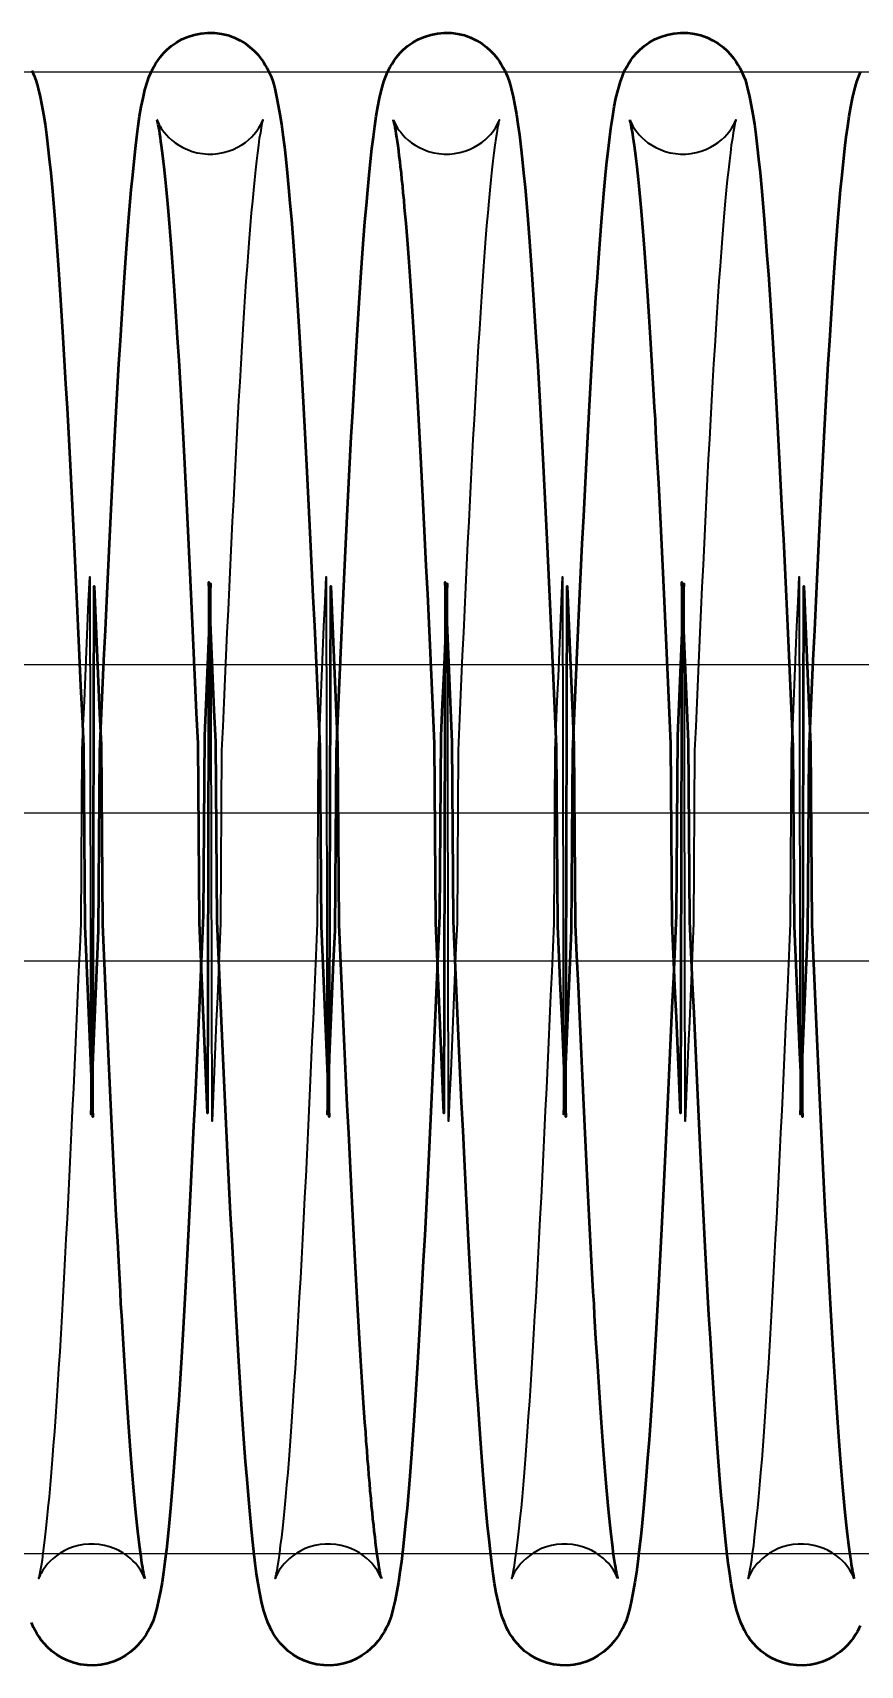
# Model space of a CAD drawing. Header units: millimetres. Extents: x 0 to 190005487, y 0 to 455456909.
# Drawn here: x 92523.3 to 92551.2, y 28280.8 to 28335.9 of the extents above; entities that cross this region are included whole.
import ezdxf

# ---------------------------------------------------------------- set-up
doc = ezdxf.new("R2010")
doc.units = ezdxf.units.MM
doc.header["$LTSCALE"] = 400
doc.header["$MEASUREMENT"] = 0
doc.linetypes.add('ACAD_ISO04W100', pattern=[30, 24, -3, 0, -3])
doc.linetypes.add('CEN', pattern=[35, 30, -2, 1, -2])
doc.layers.get('0').update_dxf_attribs({"linetype": 'CONTINUOUS'})
doc.layers.add('cen', color=1, linetype='ACAD_ISO04W100')
doc.layers.add('가려진 것(ISO)', color=7, linetype='CONTINUOUS', lineweight=35)
doc.layers.add('가시적인 것(ISO)', color=7, linetype='CONTINUOUS', lineweight=50)

# ---------------------------------------------------------------- blocks, each defined once
blk = doc.blocks.new('토션스프링 3')
at = {"layer": '가려진 것(ISO)', "flags": 128}
for points in [[(21462272.58, -50952857.63), (21462272.59, -50952857.65), (21462272.61, -50952857.7), (21462272.65, -50952857.81), (21462272.73, -50952857.97), (21462272.79, -50952858.07), (21462272.86, -50952858.19), (21462272.96, -50952858.33), (21462273.07, -50952858.48), (21462273.21, -50952858.65), (21462273.38, -50952858.82), (21462273.57, -50952859), (21462273.8, -50952859.18), (21462274.05, -50952859.35), (21462274.33, -50952859.51), (21462274.63, -50952859.65), (21462274.96, -50952859.77), (21462275.29, -50952859.86), (21462275.64, -50952859.92), (21462276, -50952859.95), (21462276.35, -50952859.95), (21462276.71, -50952859.92), (21462277.05, -50952859.85), (21462277.39, -50952859.76), (21462277.71, -50952859.64), (21462278.01, -50952859.49), (21462278.29, -50952859.33), (21462278.54, -50952859.16), (21462278.76, -50952858.98), (21462278.95, -50952858.8), (21462279.12, -50952858.62), (21462279.25, -50952858.46), (21462279.36, -50952858.31), (21462279.45, -50952858.17), (21462279.52, -50952858.06), (21462279.58, -50952857.95), (21462279.62, -50952857.87), (21462279.68, -50952857.74), (21462279.71, -50952857.67), (21462279.72, -50952857.63), (21462279.72, -50952857.63), (21462279.71, -50952857.67), (21462279.7, -50952857.73), (21462279.68, -50952857.81), (21462279.65, -50952857.91), (21462279.6, -50952858.17), (21462279.55, -50952858.51), (21462279.48, -50952858.9), (21462279.42, -50952859.35), (21462279.35, -50952859.86), (21462279.28, -50952860.41), (21462279.22, -50952861.02), (21462279.15, -50952861.68), (21462279.08, -50952862.38), (21462279.01, -50952863.13), (21462278.94, -50952863.92), (21462278.87, -50952864.76), (21462278.8, -50952865.64), (21462278.73, -50952866.56), (21462278.65, -50952867.52), (21462278.58, -50952868.53), (21462278.51, -50952869.57), (21462278.44, -50952870.65), (21462278.37, -50952871.77), (21462278.3, -50952872.92), (21462278.23, -50952874.11), (21462278.16, -50952875.33), (21462278.08, -50952876.58), (21462278.01, -50952877.86), (21462277.94, -50952879.18), (21462277.87, -50952880.53), (21462277.8, -50952881.9), (21462277.73, -50952883.31), (21462277.66, -50952884.74), (21462277.58, -50952886.2), (21462277.51, -50952887.68), (21462277.44, -50952889.18), (21462277.37, -50952890.7), (21462277.3, -50952892.23), (21462277.23, -50952893.79), (21462277.16, -50952895.37), (21462277.08, -50952896.96), (21462277.01, -50952898.58), (21462276.94, -50952900.21), (21462276.87, -50952911.85), (21462276.8, -50952913.5), (21462276.73, -50952915.16), (21462276.65, -50952916.83), (21462276.58, -50952918.5), (21462276.51, -50952920.18), (21462276.44, -50952921.86), (21462276.37, -50952923.54), (21462276.3, -50952925.23), (21462276.22, -50952888.93), (21462276.15, -50952890.62)], [(21462288.53, -50952857.63), (21462288.54, -50952857.65), (21462288.56, -50952857.7), (21462288.6, -50952857.81), (21462288.68, -50952857.97), (21462288.74, -50952858.07), (21462288.81, -50952858.19), (21462288.9, -50952858.33), (21462289.02, -50952858.48), (21462289.16, -50952858.65), (21462289.32, -50952858.82), (21462289.52, -50952859), (21462289.74, -50952859.18), (21462290, -50952859.35), (21462290.28, -50952859.51), (21462290.58, -50952859.65), (21462290.9, -50952859.77), (21462291.24, -50952859.86), (21462291.59, -50952859.92), (21462291.94, -50952859.95), (21462292.3, -50952859.95), (21462292.65, -50952859.92), (21462293, -50952859.85), (21462293.34, -50952859.76), (21462293.66, -50952859.64), (21462293.96, -50952859.49), (21462294.23, -50952859.33), (21462294.48, -50952859.16), (21462294.71, -50952858.98), (21462294.9, -50952858.8), (21462295.06, -50952858.62), (21462295.2, -50952858.46), (21462295.31, -50952858.31), (21462295.4, -50952858.17), (21462295.47, -50952858.06), (21462295.53, -50952857.95), (21462295.57, -50952857.87), (21462295.63, -50952857.74), (21462295.66, -50952857.67), (21462295.67, -50952857.63), (21462295.67, -50952857.63), (21462295.66, -50952857.67), (21462295.64, -50952857.73), (21462295.62, -50952857.81), (21462295.6, -50952857.91), (21462295.55, -50952858.17), (21462295.49, -50952858.51), (21462295.43, -50952858.9), (21462295.36, -50952859.35), (21462295.3, -50952859.86), (21462295.23, -50952860.41), (21462295.16, -50952861.02), (21462295.09, -50952861.68), (21462295.02, -50952862.38), (21462294.95, -50952863.13), (21462294.88, -50952863.92), (21462294.81, -50952864.76), (21462294.74, -50952865.64), (21462294.67, -50952866.56), (21462294.6, -50952867.52), (21462294.53, -50952868.53), (21462294.46, -50952869.57), (21462294.39, -50952870.65), (21462294.32, -50952871.77), (21462294.24, -50952872.92), (21462294.17, -50952874.11), (21462294.1, -50952875.33), (21462294.03, -50952876.58), (21462293.96, -50952877.86), (21462293.89, -50952879.18), (21462293.82, -50952880.53), (21462293.75, -50952881.9), (21462293.67, -50952883.31), (21462293.6, -50952884.74), (21462293.53, -50952886.2), (21462293.46, -50952887.68), (21462293.39, -50952889.18), (21462293.32, -50952890.7), (21462293.24, -50952892.23), (21462293.17, -50952893.79), (21462293.1, -50952895.37), (21462293.03, -50952896.96), (21462292.96, -50952898.58), (21462292.89, -50952900.21), (21462292.82, -50952911.85), (21462292.74, -50952913.5), (21462292.67, -50952915.16), (21462292.6, -50952916.83), (21462292.53, -50952918.5), (21462292.46, -50952920.18), (21462292.39, -50952921.86), (21462292.31, -50952923.54), (21462292.24, -50952925.23), (21462292.17, -50952888.93), (21462292.1, -50952890.62)], [(21462304.48, -50952857.63), (21462304.48, -50952857.65), (21462304.5, -50952857.7), (21462304.55, -50952857.81), (21462304.63, -50952857.97), (21462304.68, -50952858.07), (21462304.76, -50952858.19), (21462304.85, -50952858.33), (21462304.96, -50952858.48), (21462305.1, -50952858.65), (21462305.27, -50952858.82), (21462305.47, -50952859), (21462305.69, -50952859.18), (21462305.95, -50952859.35), (21462306.23, -50952859.51), (21462306.53, -50952859.65), (21462306.85, -50952859.77), (21462307.19, -50952859.86), (21462307.54, -50952859.92), (21462307.89, -50952859.95), (21462308.25, -50952859.95), (21462308.6, -50952859.92), (21462308.95, -50952859.85), (21462309.28, -50952859.76), (21462309.6, -50952859.64), (21462309.9, -50952859.49), (21462310.18, -50952859.33), (21462310.43, -50952859.16), (21462310.65, -50952858.98), (21462310.85, -50952858.8), (21462311.01, -50952858.62), (21462311.15, -50952858.46), (21462311.26, -50952858.31), (21462311.35, -50952858.17), (21462311.42, -50952858.06), (21462311.47, -50952857.95), (21462311.52, -50952857.87), (21462311.57, -50952857.74), (21462311.6, -50952857.67), (21462311.61, -50952857.63), (21462311.61, -50952857.63), (21462311.61, -50952857.67), (21462311.59, -50952857.73), (21462311.57, -50952857.81), (21462311.55, -50952857.91), (21462311.5, -50952858.17), (21462311.44, -50952858.51), (21462311.38, -50952858.9), (21462311.31, -50952859.35), (21462311.25, -50952859.86), (21462311.18, -50952860.41), (21462311.11, -50952861.02), (21462311.04, -50952861.68), (21462310.97, -50952862.38), (21462310.9, -50952863.13), (21462310.83, -50952863.92), (21462310.76, -50952864.76), (21462310.69, -50952865.64), (21462310.62, -50952866.56), (21462310.55, -50952867.52), (21462310.48, -50952868.53), (21462310.41, -50952869.57), (21462310.33, -50952870.65), (21462310.26, -50952871.77), (21462310.19, -50952872.92), (21462310.12, -50952874.11), (21462310.05, -50952875.33), (21462309.98, -50952876.58), (21462309.91, -50952877.86), (21462309.84, -50952879.18), (21462309.76, -50952880.53), (21462309.69, -50952881.9), (21462309.62, -50952883.31), (21462309.55, -50952884.74), (21462309.48, -50952886.2), (21462309.41, -50952887.68), (21462309.33, -50952889.18), (21462309.26, -50952890.7), (21462309.19, -50952892.23), (21462309.12, -50952893.79), (21462309.05, -50952895.37), (21462308.98, -50952896.96), (21462308.91, -50952898.58), (21462308.83, -50952900.21), (21462308.76, -50952911.85), (21462308.69, -50952913.5), (21462308.62, -50952915.16), (21462308.55, -50952916.83), (21462308.48, -50952918.5), (21462308.4, -50952920.18), (21462308.33, -50952921.86), (21462308.26, -50952923.54), (21462308.19, -50952925.23), (21462308.12, -50952888.93), (21462308.05, -50952890.62)], [(21462271.75, -50952956.08), (21462271.74, -50952956.06), (21462271.72, -50952956.01), (21462271.68, -50952955.9), (21462271.6, -50952955.74), (21462271.54, -50952955.64), (21462271.47, -50952955.52), (21462271.38, -50952955.38), (21462271.26, -50952955.23), (21462271.12, -50952955.06), (21462270.96, -50952954.89), (21462270.76, -50952954.71), (21462270.54, -50952954.53), (21462270.28, -50952954.36), (21462270, -50952954.2), (21462269.7, -50952954.06), (21462269.38, -50952953.94), (21462269.04, -50952953.85), (21462268.69, -50952953.79), (21462268.34, -50952953.76), (21462267.98, -50952953.76), (21462267.63, -50952953.79), (21462267.28, -50952953.86), (21462266.95, -50952953.95), (21462266.63, -50952954.07), (21462266.33, -50952954.21), (21462266.05, -50952954.37), (21462265.8, -50952954.55), (21462265.58, -50952954.73), (21462265.38, -50952954.91), (21462265.22, -50952955.08), (21462265.08, -50952955.25), (21462264.97, -50952955.4), (21462264.88, -50952955.53), (21462264.81, -50952955.65), (21462264.76, -50952955.75), (21462264.71, -50952955.84), (21462264.65, -50952955.97), (21462264.62, -50952956.04), (21462264.61, -50952956.08), (21462264.61, -50952956.08), (21462264.62, -50952956.04), (21462264.64, -50952955.99), (21462264.65, -50952955.9), (21462264.68, -50952955.8), (21462264.73, -50952955.54), (21462264.79, -50952955.21), (21462264.85, -50952954.82), (21462264.91, -50952954.37), (21462264.98, -50952953.86), (21462265.04, -50952953.3), (21462265.11, -50952952.69), (21462265.18, -50952952.03), (21462265.25, -50952951.32), (21462265.33, -50952950.57), (21462265.4, -50952949.77), (21462265.47, -50952948.93), (21462265.54, -50952948.05), (21462265.61, -50952947.13), (21462265.68, -50952946.17), (21462265.75, -50952945.16), (21462265.82, -50952944.12), (21462265.89, -50952943.03), (21462265.97, -50952941.92), (21462266.04, -50952940.76), (21462266.11, -50952939.57), (21462266.18, -50952938.35), (21462266.25, -50952937.1), (21462266.32, -50952935.82), (21462266.39, -50952934.51), (21462266.46, -50952933.16), (21462266.54, -50952931.78), (21462266.61, -50952930.38), (21462266.68, -50952928.95), (21462266.75, -50952927.49), (21462266.82, -50952926.01), (21462266.89, -50952924.51), (21462266.97, -50952922.99), (21462267.04, -50952921.45), (21462267.11, -50952919.89), (21462267.18, -50952918.32), (21462267.25, -50952916.73), (21462267.32, -50952915.12), (21462267.39, -50952913.49), (21462267.47, -50952911.85), (21462267.54, -50952900.2), (21462267.61, -50952898.54), (21462267.68, -50952896.87), (21462267.75, -50952895.2), (21462267.82, -50952893.52), (21462267.89, -50952891.84), (21462267.97, -50952890.15), (21462268.04, -50952888.47), (21462268.11, -50952924.78), (21462268.18, -50952923.09)], [(21462287.7, -50952956.08), (21462287.69, -50952956.06), (21462287.67, -50952956.01), (21462287.63, -50952955.9), (21462287.55, -50952955.74), (21462287.49, -50952955.64), (21462287.42, -50952955.52), (21462287.32, -50952955.38), (21462287.21, -50952955.23), (21462287.07, -50952955.06), (21462286.9, -50952954.89), (21462286.71, -50952954.71), (21462286.48, -50952954.53), (21462286.23, -50952954.36), (21462285.95, -50952954.2), (21462285.65, -50952954.06), (21462285.33, -50952953.94), (21462284.99, -50952953.85), (21462284.64, -50952953.79), (21462284.29, -50952953.76), (21462283.93, -50952953.76), (21462283.58, -50952953.79), (21462283.23, -50952953.86), (21462282.89, -50952953.95), (21462282.57, -50952954.07), (21462282.27, -50952954.21), (21462282, -50952954.37), (21462281.75, -50952954.55), (21462281.52, -50952954.73), (21462281.33, -50952954.91), (21462281.17, -50952955.08), (21462281.03, -50952955.25), (21462280.92, -50952955.4), (21462280.83, -50952955.53), (21462280.76, -50952955.65), (21462280.7, -50952955.75), (21462280.66, -50952955.84), (21462280.6, -50952955.97), (21462280.57, -50952956.04), (21462280.56, -50952956.08), (21462280.56, -50952956.08), (21462280.57, -50952956.04), (21462280.58, -50952955.99), (21462280.6, -50952955.9), (21462280.62, -50952955.8), (21462280.68, -50952955.54), (21462280.73, -50952955.21), (21462280.79, -50952954.82), (21462280.86, -50952954.37), (21462280.92, -50952953.86), (21462280.99, -50952953.3), (21462281.06, -50952952.69), (21462281.13, -50952952.03), (21462281.2, -50952951.32), (21462281.27, -50952950.57), (21462281.34, -50952949.77), (21462281.42, -50952948.93), (21462281.49, -50952948.05), (21462281.56, -50952947.13), (21462281.63, -50952946.17), (21462281.7, -50952945.16), (21462281.77, -50952944.12), (21462281.84, -50952943.03), (21462281.91, -50952941.92), (21462281.98, -50952940.76), (21462282.05, -50952939.57), (21462282.13, -50952938.35), (21462282.2, -50952937.1), (21462282.27, -50952935.82), (21462282.34, -50952934.51), (21462282.41, -50952933.16), (21462282.48, -50952931.78), (21462282.55, -50952930.38), (21462282.63, -50952928.95), (21462282.7, -50952927.49), (21462282.77, -50952926.01), (21462282.84, -50952924.51), (21462282.91, -50952922.99), (21462282.98, -50952921.45), (21462283.05, -50952919.89), (21462283.13, -50952918.32), (21462283.2, -50952916.73), (21462283.27, -50952915.12), (21462283.34, -50952913.49), (21462283.41, -50952911.85), (21462283.48, -50952900.2), (21462283.56, -50952898.54), (21462283.63, -50952896.87), (21462283.7, -50952895.2), (21462283.77, -50952893.52), (21462283.84, -50952891.84), (21462283.91, -50952890.15), (21462283.98, -50952888.47), (21462284.06, -50952924.78), (21462284.13, -50952923.09)], [(21462303.64, -50952956.08), (21462303.64, -50952956.06), (21462303.62, -50952956.01), (21462303.57, -50952955.9), (21462303.49, -50952955.74), (21462303.44, -50952955.64), (21462303.36, -50952955.52), (21462303.27, -50952955.38), (21462303.16, -50952955.23), (21462303.02, -50952955.06), (21462302.85, -50952954.89), (21462302.66, -50952954.71), (21462302.43, -50952954.53), (21462302.18, -50952954.36), (21462301.9, -50952954.2), (21462301.59, -50952954.06), (21462301.27, -50952953.94), (21462300.94, -50952953.85), (21462300.59, -50952953.79), (21462300.23, -50952953.76), (21462299.88, -50952953.76), (21462299.52, -50952953.79), (21462299.18, -50952953.86), (21462298.84, -50952953.95), (21462298.52, -50952954.07), (21462298.22, -50952954.21), (21462297.94, -50952954.37), (21462297.69, -50952954.55), (21462297.47, -50952954.73), (21462297.28, -50952954.91), (21462297.11, -50952955.08), (21462296.98, -50952955.25), (21462296.87, -50952955.4), (21462296.78, -50952955.53), (21462296.7, -50952955.65), (21462296.65, -50952955.75), (21462296.61, -50952955.84), (21462296.55, -50952955.97), (21462296.52, -50952956.04), (21462296.51, -50952956.08), (21462296.51, -50952956.08), (21462296.51, -50952956.04), (21462296.53, -50952955.99), (21462296.55, -50952955.9), (21462296.57, -50952955.8), (21462296.62, -50952955.54), (21462296.68, -50952955.21), (21462296.74, -50952954.82), (21462296.8, -50952954.37), (21462296.87, -50952953.86), (21462296.94, -50952953.3), (21462297.01, -50952952.69), (21462297.08, -50952952.03), (21462297.15, -50952951.32), (21462297.22, -50952950.57), (21462297.29, -50952949.77), (21462297.36, -50952948.93), (21462297.43, -50952948.05), (21462297.5, -50952947.13), (21462297.57, -50952946.17), (21462297.64, -50952945.16), (21462297.72, -50952944.12), (21462297.79, -50952943.03), (21462297.86, -50952941.92), (21462297.93, -50952940.76), (21462298, -50952939.57), (21462298.07, -50952938.35), (21462298.14, -50952937.1), (21462298.22, -50952935.82), (21462298.29, -50952934.51), (21462298.36, -50952933.16), (21462298.43, -50952931.78), (21462298.5, -50952930.38), (21462298.57, -50952928.95), (21462298.64, -50952927.49), (21462298.72, -50952926.01), (21462298.79, -50952924.51), (21462298.86, -50952922.99), (21462298.93, -50952921.45), (21462299, -50952919.89), (21462299.07, -50952918.32), (21462299.14, -50952916.73), (21462299.22, -50952915.12), (21462299.29, -50952913.49), (21462299.36, -50952911.85), (21462299.43, -50952900.2), (21462299.5, -50952898.54), (21462299.57, -50952896.87), (21462299.65, -50952895.2), (21462299.72, -50952893.52), (21462299.79, -50952891.84), (21462299.86, -50952890.15), (21462299.93, -50952888.47), (21462300, -50952924.78), (21462300.07, -50952923.09)], [(21462319.59, -50952956.08), (21462319.58, -50952956.06), (21462319.56, -50952956.01), (21462319.52, -50952955.9), (21462319.44, -50952955.74), (21462319.38, -50952955.64), (21462319.31, -50952955.52), (21462319.22, -50952955.38), (21462319.1, -50952955.23), (21462318.96, -50952955.06), (21462318.8, -50952954.89), (21462318.6, -50952954.71), (21462318.38, -50952954.53), (21462318.12, -50952954.36), (21462317.84, -50952954.2), (21462317.54, -50952954.06), (21462317.22, -50952953.94), (21462316.88, -50952953.85), (21462316.54, -50952953.79), (21462316.18, -50952953.76), (21462315.82, -50952953.76), (21462315.47, -50952953.79), (21462315.12, -50952953.86), (21462314.79, -50952953.95), (21462314.47, -50952954.07), (21462314.17, -50952954.21), (21462313.89, -50952954.37), (21462313.64, -50952954.55), (21462313.42, -50952954.73), (21462313.23, -50952954.91), (21462313.06, -50952955.08), (21462312.92, -50952955.25), (21462312.81, -50952955.4), (21462312.72, -50952955.53), (21462312.65, -50952955.65), (21462312.6, -50952955.75), (21462312.55, -50952955.84), (21462312.49, -50952955.97), (21462312.46, -50952956.04), (21462312.45, -50952956.08), (21462312.45, -50952956.08), (21462312.46, -50952956.04), (21462312.48, -50952955.99), (21462312.49, -50952955.9), (21462312.52, -50952955.8), (21462312.57, -50952955.54), (21462312.63, -50952955.21), (21462312.69, -50952954.82), (21462312.75, -50952954.37), (21462312.82, -50952953.86), (21462312.88, -50952953.3), (21462312.95, -50952952.69), (21462313.02, -50952952.03), (21462313.1, -50952951.32), (21462313.17, -50952950.57), (21462313.24, -50952949.77), (21462313.31, -50952948.93), (21462313.38, -50952948.05), (21462313.45, -50952947.13), (21462313.52, -50952946.17), (21462313.59, -50952945.16), (21462313.66, -50952944.12), (21462313.73, -50952943.03), (21462313.81, -50952941.92), (21462313.88, -50952940.76), (21462313.95, -50952939.57), (21462314.02, -50952938.35), (21462314.09, -50952937.1), (21462314.16, -50952935.82), (21462314.23, -50952934.51), (21462314.3, -50952933.16), (21462314.38, -50952931.78), (21462314.45, -50952930.38), (21462314.52, -50952928.95), (21462314.59, -50952927.49), (21462314.66, -50952926.01), (21462314.73, -50952924.51), (21462314.81, -50952922.99), (21462314.88, -50952921.45), (21462314.95, -50952919.89), (21462315.02, -50952918.32), (21462315.09, -50952916.73), (21462315.16, -50952915.12), (21462315.23, -50952913.49), (21462315.31, -50952911.85), (21462315.38, -50952900.2), (21462315.45, -50952898.54), (21462315.52, -50952896.87), (21462315.59, -50952895.2), (21462315.66, -50952893.52), (21462315.73, -50952891.84), (21462315.81, -50952890.15), (21462315.88, -50952888.47), (21462315.95, -50952924.78), (21462316.02, -50952923.09)]]:
    blk.add_lwpolyline(points, dxfattribs=at)
at = {"layer": '가시적인 것(ISO)', "flags": 128}
for points in [[(21462264.14, -50952854.31), (21462264.3, -50952854.66), (21462264.42, -50952854.97), (21462264.5, -50952855.25), (21462264.57, -50952855.53), (21462264.7, -50952856.08), (21462264.82, -50952856.66), (21462264.93, -50952857.28), (21462265.03, -50952857.94), (21462265.12, -50952858.66), (21462265.22, -50952859.45), (21462265.31, -50952860.3), (21462265.41, -50952861.22), (21462265.5, -50952862.21), (21462265.6, -50952863.26), (21462265.69, -50952864.37), (21462265.78, -50952865.55), (21462265.87, -50952866.79), (21462265.97, -50952868.08), (21462266.06, -50952869.44), (21462266.15, -50952870.86), (21462266.24, -50952872.33), (21462266.33, -50952873.87), (21462266.42, -50952875.46), (21462266.52, -50952877.1), (21462266.61, -50952878.79), (21462266.7, -50952880.52), (21462266.79, -50952882.3), (21462266.88, -50952884.11), (21462266.97, -50952885.97), (21462267.07, -50952887.87), (21462267.16, -50952889.81), (21462267.25, -50952891.79), (21462267.34, -50952893.79), (21462267.43, -50952895.83), (21462267.53, -50952897.88), (21462267.62, -50952899.96), (21462267.71, -50952912.05), (21462267.8, -50952914.16), (21462267.89, -50952916.29), (21462267.98, -50952918.44), (21462268.07, -50952920.6), (21462268.17, -50952922.76), (21462268.26, -50952924.93), (21462268.35, -50952889.1), (21462268.44, -50952891.26), (21462268.53, -50952893.41), (21462268.62, -50952895.55), (21462268.71, -50952897.69), (21462268.81, -50952899.82), (21462268.9, -50952911.94), (21462268.99, -50952914.04), (21462269.08, -50952916.11), (21462269.17, -50952918.16), (21462269.26, -50952920.18), (21462269.36, -50952922.16), (21462269.45, -50952924.12), (21462269.54, -50952926.04), (21462269.63, -50952927.93), (21462269.72, -50952929.78), (21462269.81, -50952931.59), (21462269.91, -50952933.35), (21462270, -50952935.07), (21462270.09, -50952936.73), (21462270.13, -50952937.54), (21462270.18, -50952938.34), (21462270.27, -50952939.89), (21462270.36, -50952941.39), (21462270.45, -50952942.84), (21462270.54, -50952944.23), (21462270.64, -50952945.55), (21462270.68, -50952946.19), (21462270.73, -50952946.81), (21462270.77, -50952947.42), (21462270.82, -50952948), (21462270.86, -50952948.57), (21462270.91, -50952949.12), (21462270.95, -50952949.66), (21462271, -50952950.17), (21462271.04, -50952950.67), (21462271.09, -50952951.15), (21462271.13, -50952951.62), (21462271.18, -50952952.06), (21462271.22, -50952952.49), (21462271.26, -50952952.89), (21462271.31, -50952953.27), (21462271.35, -50952953.64), (21462271.39, -50952953.98), (21462271.44, -50952954.3), (21462271.48, -50952954.6), (21462271.52, -50952954.88), (21462271.56, -50952955.13), (21462271.6, -50952955.36), (21462271.63, -50952955.56), (21462271.67, -50952955.73), (21462271.7, -50952955.88), (21462271.72, -50952955.98), (21462271.74, -50952956.05), (21462271.75, -50952956.08)], [(21462268.18, -50952923.09), (21462268.27, -50952920.93), (21462268.36, -50952918.77), (21462268.46, -50952916.62), (21462268.55, -50952914.48), (21462268.64, -50952912.36), (21462268.73, -50952900.26), (21462268.82, -50952898.19), (21462268.91, -50952896.13), (21462269, -50952894.1), (21462269.1, -50952892.09), (21462269.19, -50952890.11), (21462269.28, -50952888.16), (21462269.37, -50952886.25), (21462269.46, -50952884.38), (21462269.55, -50952882.56), (21462269.65, -50952880.78), (21462269.74, -50952879.04), (21462269.83, -50952877.35), (21462269.92, -50952875.7), (21462270.01, -50952874.1), (21462270.11, -50952872.56), (21462270.2, -50952871.07), (21462270.29, -50952869.64), (21462270.38, -50952868.27), (21462270.47, -50952866.96), (21462270.57, -50952865.72), (21462270.66, -50952864.53), (21462270.75, -50952863.41), (21462270.84, -50952862.36), (21462270.94, -50952861.37), (21462271.03, -50952860.44), (21462271.13, -50952859.58), (21462271.22, -50952858.79), (21462271.31, -50952858.06), (21462271.41, -50952857.39), (21462271.52, -50952856.76), (21462271.64, -50952856.17), (21462271.77, -50952855.61), (21462271.94, -50952855.06), (21462272.04, -50952854.75), (21462272.18, -50952854.43), (21462272.27, -50952854.25), (21462272.37, -50952854.05), (21462272.49, -50952853.85), (21462272.63, -50952853.63), (21462272.81, -50952853.39), (21462273.02, -50952853.14), (21462273.27, -50952852.89), (21462273.56, -50952852.65), (21462273.89, -50952852.41), (21462274.26, -50952852.2), (21462274.66, -50952852.03), (21462275.09, -50952851.89), (21462275.54, -50952851.8), (21462276, -50952851.76), (21462276.46, -50952851.77), (21462276.92, -50952851.83), (21462277.37, -50952851.93), (21462277.79, -50952852.09), (21462278.18, -50952852.28), (21462278.54, -50952852.49), (21462278.85, -50952852.73), (21462279.13, -50952852.98), (21462279.37, -50952853.23), (21462279.56, -50952853.47), (21462279.73, -50952853.7), (21462279.86, -50952853.92), (21462279.98, -50952854.12), (21462280.08, -50952854.31), (21462280.25, -50952854.66), (21462280.36, -50952854.97), (21462280.45, -50952855.25), (21462280.52, -50952855.53), (21462280.65, -50952856.08), (21462280.76, -50952856.66), (21462280.87, -50952857.28), (21462280.97, -50952857.94), (21462281.07, -50952858.66), (21462281.17, -50952859.45), (21462281.26, -50952860.3), (21462281.36, -50952861.22), (21462281.45, -50952862.21), (21462281.54, -50952863.26), (21462281.64, -50952864.37), (21462281.73, -50952865.55), (21462281.82, -50952866.79), (21462281.91, -50952868.08), (21462282, -50952869.44), (21462282.1, -50952870.86), (21462282.19, -50952872.33), (21462282.28, -50952873.87), (21462282.37, -50952875.46), (21462282.46, -50952877.1), (21462282.56, -50952878.79), (21462282.65, -50952880.52), (21462282.74, -50952882.3), (21462282.83, -50952884.11), (21462282.92, -50952885.97), (21462283.01, -50952887.87), (21462283.1, -50952889.81), (21462283.2, -50952891.79), (21462283.29, -50952893.79), (21462283.38, -50952895.83), (21462283.47, -50952897.88), (21462283.56, -50952899.96), (21462283.65, -50952912.05), (21462283.75, -50952914.16), (21462283.84, -50952916.29), (21462283.93, -50952918.44), (21462284.02, -50952920.6), (21462284.11, -50952922.76), (21462284.2, -50952924.93), (21462284.3, -50952889.1), (21462284.39, -50952891.26), (21462284.48, -50952893.41), (21462284.57, -50952895.55), (21462284.66, -50952897.69), (21462284.75, -50952899.82), (21462284.85, -50952911.94), (21462284.94, -50952914.04), (21462285.03, -50952916.11), (21462285.12, -50952918.16), (21462285.21, -50952920.18), (21462285.3, -50952922.16), (21462285.39, -50952924.12), (21462285.49, -50952926.04), (21462285.58, -50952927.93), (21462285.67, -50952929.78), (21462285.76, -50952931.59), (21462285.85, -50952933.35), (21462285.94, -50952935.07), (21462286.04, -50952936.73), (21462286.08, -50952937.54), (21462286.13, -50952938.34), (21462286.22, -50952939.89), (21462286.31, -50952941.39), (21462286.4, -50952942.84), (21462286.49, -50952944.23), (21462286.58, -50952945.55), (21462286.63, -50952946.19), (21462286.67, -50952946.81), (21462286.72, -50952947.42), (21462286.76, -50952948), (21462286.81, -50952948.57), (21462286.85, -50952949.12), (21462286.9, -50952949.66), (21462286.94, -50952950.17), (21462286.99, -50952950.67), (21462287.03, -50952951.15), (21462287.08, -50952951.62), (21462287.12, -50952952.06), (21462287.17, -50952952.49), (21462287.21, -50952952.89), (21462287.26, -50952953.27), (21462287.3, -50952953.64), (21462287.34, -50952953.98), (21462287.38, -50952954.3), (21462287.42, -50952954.6), (21462287.47, -50952954.88), (21462287.51, -50952955.13), (21462287.55, -50952955.36), (21462287.58, -50952955.56), (21462287.61, -50952955.73), (21462287.64, -50952955.88), (21462287.67, -50952955.98), (21462287.69, -50952956.05), (21462287.7, -50952956.08)], [(21462284.13, -50952923.09), (21462284.22, -50952920.93), (21462284.31, -50952918.77), (21462284.4, -50952916.62), (21462284.49, -50952914.48), (21462284.59, -50952912.36), (21462284.68, -50952900.26), (21462284.77, -50952898.19), (21462284.86, -50952896.13), (21462284.95, -50952894.1), (21462285.04, -50952892.09), (21462285.13, -50952890.11), (21462285.23, -50952888.16), (21462285.32, -50952886.25), (21462285.41, -50952884.38), (21462285.5, -50952882.56), (21462285.59, -50952880.78), (21462285.68, -50952879.04), (21462285.78, -50952877.35), (21462285.87, -50952875.7), (21462285.96, -50952874.1), (21462286.05, -50952872.56), (21462286.14, -50952871.07), (21462286.24, -50952869.64), (21462286.33, -50952868.27), (21462286.42, -50952866.96), (21462286.51, -50952865.72), (21462286.6, -50952864.53), (21462286.7, -50952863.41), (21462286.79, -50952862.36), (21462286.88, -50952861.37), (21462286.98, -50952860.44), (21462287.07, -50952859.58), (21462287.17, -50952858.79), (21462287.26, -50952858.06), (21462287.36, -50952857.39), (21462287.47, -50952856.76), (21462287.59, -50952856.17), (21462287.72, -50952855.61), (21462287.88, -50952855.06), (21462287.99, -50952854.75), (21462288.13, -50952854.42), (21462288.21, -50952854.25), (21462288.31, -50952854.05), (21462288.43, -50952853.85), (21462288.58, -50952853.63), (21462288.75, -50952853.39), (21462288.96, -50952853.14), (21462289.21, -50952852.89), (21462289.5, -50952852.65), (21462289.84, -50952852.41), (21462290.21, -50952852.2), (21462290.61, -50952852.03), (21462291.04, -50952851.89), (21462291.49, -50952851.8), (21462291.95, -50952851.76), (21462292.41, -50952851.77), (21462292.87, -50952851.83), (21462293.31, -50952851.93), (21462293.73, -50952852.09), (21462294.13, -50952852.28), (21462294.48, -50952852.49), (21462294.8, -50952852.73), (21462295.08, -50952852.98), (21462295.31, -50952853.23), (21462295.51, -50952853.47), (21462295.67, -50952853.7), (21462295.81, -50952853.92), (21462295.93, -50952854.12), (21462296.03, -50952854.31), (21462296.19, -50952854.66), (21462296.31, -50952854.97), (21462296.4, -50952855.25), (21462296.46, -50952855.53), (21462296.59, -50952856.08), (21462296.71, -50952856.66), (21462296.82, -50952857.28), (21462296.92, -50952857.94), (21462297.02, -50952858.66), (21462297.11, -50952859.45), (21462297.21, -50952860.3), (21462297.3, -50952861.22), (21462297.4, -50952862.21), (21462297.49, -50952863.26), (21462297.58, -50952864.37), (21462297.68, -50952865.55), (21462297.77, -50952866.79), (21462297.86, -50952868.08), (21462297.95, -50952869.44), (21462298.04, -50952870.86), (21462298.13, -50952872.33), (21462298.23, -50952873.87), (21462298.32, -50952875.46), (21462298.41, -50952877.1), (21462298.5, -50952878.79), (21462298.59, -50952880.52), (21462298.69, -50952882.3), (21462298.78, -50952884.11), (21462298.87, -50952885.97), (21462298.96, -50952887.87), (21462299.05, -50952889.81), (21462299.14, -50952891.79), (21462299.24, -50952893.79), (21462299.33, -50952895.83), (21462299.42, -50952897.88), (21462299.51, -50952899.96), (21462299.6, -50952912.05), (21462299.69, -50952914.16), (21462299.78, -50952916.29), (21462299.88, -50952918.44), (21462299.97, -50952920.6), (21462300.06, -50952922.76), (21462300.15, -50952924.93), (21462300.24, -50952889.1), (21462300.33, -50952891.26), (21462300.43, -50952893.41), (21462300.52, -50952895.55), (21462300.61, -50952897.69), (21462300.7, -50952899.82), (21462300.79, -50952911.94), (21462300.88, -50952914.04), (21462300.98, -50952916.11), (21462301.07, -50952918.16), (21462301.16, -50952920.18), (21462301.25, -50952922.16), (21462301.34, -50952924.12), (21462301.43, -50952926.04), (21462301.52, -50952927.93), (21462301.62, -50952929.78), (21462301.71, -50952931.59), (21462301.8, -50952933.35), (21462301.89, -50952935.07), (21462301.98, -50952936.73), (21462302.03, -50952937.54), (21462302.07, -50952938.34), (21462302.16, -50952939.89), (21462302.26, -50952941.39), (21462302.35, -50952942.84), (21462302.44, -50952944.23), (21462302.53, -50952945.55), (21462302.57, -50952946.19), (21462302.62, -50952946.81), (21462302.67, -50952947.42), (21462302.71, -50952948), (21462302.76, -50952948.57), (21462302.8, -50952949.12), (21462302.85, -50952949.66), (21462302.89, -50952950.17), (21462302.94, -50952950.67), (21462302.98, -50952951.15), (21462303.03, -50952951.62), (21462303.07, -50952952.06), (21462303.11, -50952952.49), (21462303.16, -50952952.89), (21462303.2, -50952953.27), (21462303.25, -50952953.64), (21462303.29, -50952953.98), (21462303.33, -50952954.3), (21462303.37, -50952954.6), (21462303.41, -50952954.88), (21462303.45, -50952955.13), (21462303.49, -50952955.36), (21462303.53, -50952955.56), (21462303.56, -50952955.73), (21462303.59, -50952955.88), (21462303.62, -50952955.98), (21462303.64, -50952956.05), (21462303.64, -50952956.08)], [(21462300.07, -50952923.09), (21462300.17, -50952920.93), (21462300.26, -50952918.77), (21462300.35, -50952916.62), (21462300.44, -50952914.48), (21462300.53, -50952912.36), (21462300.62, -50952900.26), (21462300.71, -50952898.19), (21462300.81, -50952896.13), (21462300.9, -50952894.1), (21462300.99, -50952892.09), (21462301.08, -50952890.11), (21462301.17, -50952888.16), (21462301.26, -50952886.25), (21462301.36, -50952884.38), (21462301.45, -50952882.56), (21462301.54, -50952880.78), (21462301.63, -50952879.04), (21462301.72, -50952877.35), (21462301.81, -50952875.7), (21462301.91, -50952874.1), (21462302, -50952872.56), (21462302.09, -50952871.07), (21462302.18, -50952869.64), (21462302.28, -50952868.27), (21462302.37, -50952866.96), (21462302.46, -50952865.72), (21462302.55, -50952864.53), (21462302.64, -50952863.41), (21462302.74, -50952862.36), (21462302.83, -50952861.37), (21462302.92, -50952860.44), (21462303.02, -50952859.58), (21462303.11, -50952858.79), (21462303.21, -50952858.06), (21462303.31, -50952857.39), (21462303.42, -50952856.76), (21462303.53, -50952856.17), (21462303.67, -50952855.61), (21462303.83, -50952855.06), (21462303.94, -50952854.75), (21462304.07, -50952854.42), (21462304.16, -50952854.24), (21462304.26, -50952854.05), (21462304.38, -50952853.85), (21462304.53, -50952853.62), (21462304.7, -50952853.39), (21462304.91, -50952853.14), (21462305.16, -50952852.89), (21462305.45, -50952852.65), (21462305.78, -50952852.41), (21462306.15, -50952852.2), (21462306.56, -50952852.03), (21462306.99, -50952851.89), (21462307.44, -50952851.8), (21462307.9, -50952851.76), (21462308.36, -50952851.77), (21462308.82, -50952851.83), (21462309.26, -50952851.93), (21462309.68, -50952852.09), (21462310.07, -50952852.28), (21462310.43, -50952852.49), (21462310.75, -50952852.73), (21462311.02, -50952852.98), (21462311.26, -50952853.23), (21462311.46, -50952853.47), (21462311.62, -50952853.7), (21462311.76, -50952853.92), (21462311.88, -50952854.12), (21462311.98, -50952854.31), (21462312.14, -50952854.66), (21462312.26, -50952854.97), (21462312.34, -50952855.25), (21462312.41, -50952855.53), (21462312.54, -50952856.08), (21462312.66, -50952856.66), (21462312.77, -50952857.28), (21462312.87, -50952857.94), (21462312.96, -50952858.66), (21462313.06, -50952859.45), (21462313.15, -50952860.3), (21462313.25, -50952861.22), (21462313.34, -50952862.21), (21462313.44, -50952863.26), (21462313.53, -50952864.37), (21462313.62, -50952865.55), (21462313.71, -50952866.79), (21462313.81, -50952868.08), (21462313.9, -50952869.44), (21462313.99, -50952870.86), (21462314.08, -50952872.33), (21462314.17, -50952873.87), (21462314.27, -50952875.46), (21462314.36, -50952877.1), (21462314.45, -50952878.79), (21462314.54, -50952880.52), (21462314.63, -50952882.3), (21462314.72, -50952884.11), (21462314.82, -50952885.97), (21462314.91, -50952887.87), (21462315, -50952889.81), (21462315.09, -50952891.79), (21462315.18, -50952893.79), (21462315.27, -50952895.83), (21462315.37, -50952897.88), (21462315.46, -50952899.96), (21462315.55, -50952912.05), (21462315.64, -50952914.16), (21462315.73, -50952916.29), (21462315.82, -50952918.44), (21462315.91, -50952920.6), (21462316.01, -50952922.76), (21462316.1, -50952924.93), (21462316.19, -50952889.1), (21462316.28, -50952891.26), (21462316.37, -50952893.41), (21462316.46, -50952895.55), (21462316.56, -50952897.69), (21462316.65, -50952899.82), (21462316.74, -50952911.94), (21462316.83, -50952914.04), (21462316.92, -50952916.11), (21462317.01, -50952918.16), (21462317.11, -50952920.18), (21462317.2, -50952922.16), (21462317.29, -50952924.12), (21462317.38, -50952926.04), (21462317.47, -50952927.93), (21462317.56, -50952929.78), (21462317.65, -50952931.59), (21462317.75, -50952933.35), (21462317.84, -50952935.07), (21462317.93, -50952936.73), (21462317.97, -50952937.54), (21462318.02, -50952938.34), (21462318.11, -50952939.89), (21462318.2, -50952941.39), (21462318.29, -50952942.84), (21462318.39, -50952944.23), (21462318.48, -50952945.55), (21462318.52, -50952946.19), (21462318.57, -50952946.81), (21462318.61, -50952947.42), (21462318.66, -50952948), (21462318.7, -50952948.57), (21462318.75, -50952949.12), (21462318.79, -50952949.66), (21462318.84, -50952950.17), (21462318.88, -50952950.67), (21462318.93, -50952951.15), (21462318.97, -50952951.62), (21462319.02, -50952952.06), (21462319.06, -50952952.49), (21462319.11, -50952952.89), (21462319.15, -50952953.27), (21462319.19, -50952953.64), (21462319.23, -50952953.98), (21462319.28, -50952954.3), (21462319.32, -50952954.6), (21462319.36, -50952954.88), (21462319.4, -50952955.13), (21462319.44, -50952955.36), (21462319.48, -50952955.56), (21462319.51, -50952955.73), (21462319.54, -50952955.88), (21462319.56, -50952955.98), (21462319.58, -50952956.05), (21462319.59, -50952956.08)], [(21462316.02, -50952923.09), (21462316.11, -50952920.93), (21462316.2, -50952918.77), (21462316.3, -50952916.62), (21462316.39, -50952914.48), (21462316.48, -50952912.36), (21462316.57, -50952900.26), (21462316.66, -50952898.19), (21462316.75, -50952896.13), (21462316.84, -50952894.1), (21462316.94, -50952892.09), (21462317.03, -50952890.11), (21462317.12, -50952888.16), (21462317.21, -50952886.25), (21462317.3, -50952884.38), (21462317.4, -50952882.55), (21462317.49, -50952880.77), (21462317.58, -50952879.04), (21462317.67, -50952877.35), (21462317.76, -50952875.7), (21462317.85, -50952874.1), (21462317.95, -50952872.56), (21462318.04, -50952871.07), (21462318.13, -50952869.64), (21462318.22, -50952868.27), (21462318.31, -50952866.96), (21462318.41, -50952865.72), (21462318.5, -50952864.53), (21462318.59, -50952863.41), (21462318.68, -50952862.36), (21462318.78, -50952861.37), (21462318.87, -50952860.44), (21462318.97, -50952859.58), (21462319.06, -50952858.79), (21462319.16, -50952858.06), (21462319.26, -50952857.39), (21462319.36, -50952856.76), (21462319.48, -50952856.17), (21462319.61, -50952855.61), (21462319.78, -50952855.06), (21462319.88, -50952854.75), (21462320.02, -50952854.42)], [(21462276.15, -50952890.62), (21462276.06, -50952892.78), (21462275.97, -50952894.94), (21462275.88, -50952897.09), (21462275.79, -50952899.22), (21462275.7, -50952911.34), (21462275.6, -50952913.43), (21462275.51, -50952915.51), (21462275.42, -50952917.57), (21462275.33, -50952919.6), (21462275.24, -50952921.61), (21462275.15, -50952923.59), (21462275.05, -50952925.54), (21462274.96, -50952927.45), (21462274.87, -50952929.31), (21462274.78, -50952931.13), (21462274.69, -50952932.91), (21462274.6, -50952934.65), (21462274.5, -50952936.35), (21462274.41, -50952938), (21462274.32, -50952939.59), (21462274.23, -50952941.14), (21462274.14, -50952942.62), (21462274.05, -50952944.05), (21462273.95, -50952945.42), (21462273.86, -50952946.72), (21462273.77, -50952947.97), (21462273.68, -50952949.15), (21462273.58, -50952950.28), (21462273.49, -50952951.34), (21462273.4, -50952952.33), (21462273.3, -50952953.26), (21462273.21, -50952954.13), (21462273.11, -50952954.93), (21462273.01, -50952955.66), (21462272.92, -50952956.33), (21462272.81, -50952956.95), (21462272.69, -50952957.54), (21462272.56, -50952958.09), (21462272.42, -50952958.65), (21462272.32, -50952958.95), (21462272.17, -50952959.28), (21462272.08, -50952959.46), (21462271.97, -50952959.66), (21462271.85, -50952959.86), (21462271.7, -50952960.08), (21462271.52, -50952960.32), (21462271.32, -50952960.57), (21462271.07, -50952960.82), (21462270.78, -50952961.06), (21462270.45, -50952961.29), (21462270.08, -50952961.5), (21462269.67, -50952961.68), (21462269.24, -50952961.82), (21462268.79, -50952961.91), (21462268.33, -50952961.95), (21462267.87, -50952961.94), (21462267.41, -50952961.88), (21462266.97, -50952961.78), (21462266.55, -50952961.62), (21462266.16, -50952961.44), (21462265.8, -50952961.22), (21462265.48, -50952960.98), (21462265.2, -50952960.73), (21462264.97, -50952960.48), (21462264.77, -50952960.24), (21462264.61, -50952960.01), (21462264.47, -50952959.79), (21462264.36, -50952959.59), (21462264.26, -50952959.4), (21462264.11, -50952959.06)], [(21462292.1, -50952890.62), (21462292.01, -50952892.78), (21462291.92, -50952894.94), (21462291.82, -50952897.09), (21462291.73, -50952899.22), (21462291.64, -50952911.34), (21462291.55, -50952913.43), (21462291.46, -50952915.51), (21462291.37, -50952917.57), (21462291.28, -50952919.6), (21462291.18, -50952921.61), (21462291.09, -50952923.59), (21462291, -50952925.54), (21462290.91, -50952927.45), (21462290.82, -50952929.31), (21462290.73, -50952931.13), (21462290.64, -50952932.91), (21462290.54, -50952934.65), (21462290.45, -50952936.35), (21462290.36, -50952938), (21462290.27, -50952939.59), (21462290.18, -50952941.14), (21462290.08, -50952942.62), (21462289.99, -50952944.05), (21462289.9, -50952945.42), (21462289.81, -50952946.72), (21462289.72, -50952947.97), (21462289.62, -50952949.15), (21462289.53, -50952950.28), (21462289.44, -50952951.34), (21462289.34, -50952952.33), (21462289.25, -50952953.26), (21462289.15, -50952954.13), (21462289.06, -50952954.93), (21462288.96, -50952955.66), (21462288.86, -50952956.33), (21462288.76, -50952956.95), (21462288.64, -50952957.54), (21462288.51, -50952958.09), (21462288.37, -50952958.65), (21462288.26, -50952958.95), (21462288.12, -50952959.28), (21462288.02, -50952959.46), (21462287.92, -50952959.66), (21462287.79, -50952959.86), (21462287.65, -50952960.08), (21462287.47, -50952960.32), (21462287.26, -50952960.57), (21462287.01, -50952960.82), (21462286.72, -50952961.06), (21462286.39, -50952961.29), (21462286.02, -50952961.5), (21462285.62, -50952961.68), (21462285.19, -50952961.82), (21462284.74, -50952961.91), (21462284.28, -50952961.95), (21462283.82, -50952961.94), (21462283.36, -50952961.88), (21462282.92, -50952961.78), (21462282.49, -50952961.62), (21462282.1, -50952961.44), (21462281.75, -50952961.22), (21462281.43, -50952960.98), (21462281.15, -50952960.73), (21462280.92, -50952960.48), (21462280.72, -50952960.24), (21462280.55, -50952960.01), (21462280.42, -50952959.79), (21462280.3, -50952959.59), (21462280.21, -50952959.4), (21462280.06, -50952959.06), (21462279.94, -50952958.75), (21462279.85, -50952958.46), (21462279.77, -50952958.19), (21462279.63, -50952957.63), (21462279.51, -50952957.05), (21462279.41, -50952956.43), (21462279.3, -50952955.77), (21462279.21, -50952955.05), (21462279.11, -50952954.27), (21462279.02, -50952953.42), (21462278.93, -50952952.5), (21462278.83, -50952951.52), (21462278.74, -50952950.48), (21462278.65, -50952949.37), (21462278.55, -50952948.2), (21462278.46, -50952946.97), (21462278.37, -50952945.67), (21462278.28, -50952944.31), (21462278.19, -50952942.89), (21462278.09, -50952941.41), (21462278, -50952939.87), (21462277.91, -50952938.29), (21462277.82, -50952936.65), (21462277.73, -50952934.97), (21462277.64, -50952933.24), (21462277.54, -50952931.47), (21462277.45, -50952929.65), (21462277.36, -50952927.79), (21462277.27, -50952925.88), (21462277.18, -50952923.94), (21462277.09, -50952921.97), (21462276.99, -50952919.97), (21462276.9, -50952917.94), (21462276.81, -50952915.89), (21462276.72, -50952913.82), (21462276.63, -50952911.72), (21462276.54, -50952899.61), (21462276.44, -50952897.47), (21462276.35, -50952895.32), (21462276.26, -50952893.17), (21462276.17, -50952891), (21462276.08, -50952888.84), (21462275.99, -50952924.68), (21462275.9, -50952922.52), (21462275.8, -50952920.37), (21462275.71, -50952918.22), (21462275.62, -50952916.08), (21462275.53, -50952913.95), (21462275.44, -50952911.83), (21462275.35, -50952899.73), (21462275.25, -50952897.66), (21462275.16, -50952895.61), (21462275.07, -50952893.6), (21462274.98, -50952891.61), (21462274.89, -50952889.66), (21462274.8, -50952887.73), (21462274.71, -50952885.84), (21462274.61, -50952883.99), (21462274.52, -50952882.18), (21462274.43, -50952880.41), (21462274.34, -50952878.7), (21462274.29, -50952877.86), (21462274.25, -50952877.04), (21462274.16, -50952875.43), (21462274.07, -50952873.87), (21462273.97, -50952872.36), (21462273.88, -50952870.91), (21462273.79, -50952869.52), (21462273.7, -50952868.2), (21462273.65, -50952867.56), (21462273.61, -50952866.93), (21462273.56, -50952866.33), (21462273.52, -50952865.74), (21462273.47, -50952865.17), (21462273.43, -50952864.62), (21462273.34, -50952863.56), (21462273.29, -50952863.06), (21462273.25, -50952862.58), (21462273.2, -50952862.11), (21462273.15, -50952861.66), (21462273.11, -50952861.23), (21462273.06, -50952860.82), (21462273.02, -50952860.44), (21462272.98, -50952860.07), (21462272.93, -50952859.72), (21462272.89, -50952859.4), (21462272.85, -50952859.1), (21462272.81, -50952858.83), (21462272.77, -50952858.58), (21462272.74, -50952858.35), (21462272.7, -50952858.15), (21462272.67, -50952857.98), (21462272.63, -50952857.83), (21462272.61, -50952857.72), (21462272.59, -50952857.65), (21462272.58, -50952857.63)], [(21462308.05, -50952890.62), (21462307.96, -50952892.78), (21462307.86, -50952894.94), (21462307.77, -50952897.09), (21462307.68, -50952899.22), (21462307.59, -50952911.34), (21462307.5, -50952913.43), (21462307.41, -50952915.51), (21462307.31, -50952917.57), (21462307.22, -50952919.6), (21462307.13, -50952921.61), (21462307.04, -50952923.59), (21462306.95, -50952925.54), (21462306.86, -50952927.45), (21462306.76, -50952929.31), (21462306.67, -50952931.13), (21462306.58, -50952932.91), (21462306.49, -50952934.65), (21462306.4, -50952936.35), (21462306.31, -50952938), (21462306.21, -50952939.59), (21462306.12, -50952941.14), (21462306.03, -50952942.62), (21462305.94, -50952944.05), (21462305.85, -50952945.42), (21462305.76, -50952946.72), (21462305.66, -50952947.97), (21462305.57, -50952949.15), (21462305.48, -50952950.28), (21462305.39, -50952951.34), (21462305.29, -50952952.33), (21462305.2, -50952953.26), (21462305.1, -50952954.13), (21462305.01, -50952954.93), (21462304.91, -50952955.66), (21462304.81, -50952956.33), (21462304.7, -50952956.95), (21462304.59, -50952957.54), (21462304.46, -50952958.09), (21462304.31, -50952958.65), (21462304.21, -50952958.95), (21462304.06, -50952959.28), (21462303.97, -50952959.46), (21462303.86, -50952959.66), (21462303.74, -50952959.86), (21462303.59, -50952960.08), (21462303.42, -50952960.32), (21462303.21, -50952960.57), (21462302.96, -50952960.82), (21462302.67, -50952961.06), (21462302.34, -50952961.29), (21462301.97, -50952961.5), (21462301.57, -50952961.68), (21462301.14, -50952961.82), (21462300.69, -50952961.91), (21462300.23, -50952961.95), (21462299.76, -50952961.94), (21462299.31, -50952961.88), (21462298.86, -50952961.78), (21462298.44, -50952961.62), (21462298.05, -50952961.44), (21462297.69, -50952961.22), (21462297.37, -50952960.98), (21462297.1, -50952960.73), (21462296.86, -50952960.48), (21462296.66, -50952960.24), (21462296.5, -50952960.01), (21462296.36, -50952959.79), (21462296.25, -50952959.59), (21462296.16, -50952959.4), (21462296.01, -50952959.06), (21462295.89, -50952958.75), (21462295.79, -50952958.46), (21462295.72, -50952958.19), (21462295.58, -50952957.63), (21462295.46, -50952957.05), (21462295.35, -50952956.43), (21462295.25, -50952955.77), (21462295.15, -50952955.05), (21462295.06, -50952954.27), (21462294.97, -50952953.42), (21462294.87, -50952952.5), (21462294.78, -50952951.52), (21462294.69, -50952950.48), (21462294.59, -50952949.37), (21462294.5, -50952948.2), (21462294.41, -50952946.97), (21462294.32, -50952945.67), (21462294.23, -50952944.31), (21462294.13, -50952942.89), (21462294.04, -50952941.41), (21462293.95, -50952939.87), (21462293.86, -50952938.29), (21462293.77, -50952936.65), (21462293.67, -50952934.97), (21462293.58, -50952933.24), (21462293.49, -50952931.47), (21462293.4, -50952929.65), (21462293.31, -50952927.79), (21462293.22, -50952925.88), (21462293.12, -50952923.94), (21462293.03, -50952921.97), (21462292.94, -50952919.97), (21462292.85, -50952917.94), (21462292.76, -50952915.89), (21462292.67, -50952913.82), (21462292.57, -50952911.72), (21462292.48, -50952899.61), (21462292.39, -50952897.47), (21462292.3, -50952895.32), (21462292.21, -50952893.17), (21462292.12, -50952891), (21462292.02, -50952888.84), (21462291.93, -50952924.68), (21462291.84, -50952922.52), (21462291.75, -50952920.37), (21462291.66, -50952918.22), (21462291.57, -50952916.08), (21462291.48, -50952913.95), (21462291.38, -50952911.83), (21462291.29, -50952899.73), (21462291.2, -50952897.66), (21462291.11, -50952895.61), (21462291.02, -50952893.6), (21462290.93, -50952891.61), (21462290.84, -50952889.66), (21462290.74, -50952887.73), (21462290.65, -50952885.84), (21462290.56, -50952883.98), (21462290.47, -50952882.17), (21462290.38, -50952880.41), (21462290.29, -50952878.7), (21462290.24, -50952877.86), (21462290.19, -50952877.04), (21462290.1, -50952875.43), (21462290.01, -50952873.87), (21462289.92, -50952872.36), (21462289.83, -50952870.91), (21462289.74, -50952869.52), (21462289.65, -50952868.2), (21462289.6, -50952867.56), (21462289.56, -50952866.93), (21462289.51, -50952866.33), (21462289.47, -50952865.74), (21462289.42, -50952865.17), (21462289.38, -50952864.62), (21462289.28, -50952863.56), (21462289.24, -50952863.06), (21462289.19, -50952862.58), (21462289.15, -50952862.11), (21462289.1, -50952861.66), (21462289.06, -50952861.23), (21462289.01, -50952860.82), (21462288.97, -50952860.44), (21462288.92, -50952860.07), (21462288.88, -50952859.72), (21462288.84, -50952859.4), (21462288.8, -50952859.1), (21462288.76, -50952858.83), (21462288.72, -50952858.58), (21462288.68, -50952858.35), (21462288.65, -50952858.15), (21462288.61, -50952857.98), (21462288.58, -50952857.83), (21462288.56, -50952857.72), (21462288.54, -50952857.65), (21462288.53, -50952857.63)], [(21462320.01, -50952959.28), (21462319.92, -50952959.46), (21462319.81, -50952959.66), (21462319.69, -50952959.86), (21462319.54, -50952960.08), (21462319.37, -50952960.32), (21462319.16, -50952960.57), (21462318.91, -50952960.81), (21462318.62, -50952961.06), (21462318.29, -50952961.29), (21462317.92, -50952961.5), (21462317.51, -50952961.68), (21462317.08, -50952961.82), (21462316.64, -50952961.91), (21462316.17, -50952961.95), (21462315.71, -50952961.94), (21462315.25, -50952961.88), (21462314.81, -50952961.78), (21462314.39, -50952961.63), (21462314, -50952961.44), (21462313.64, -50952961.22), (21462313.32, -50952960.98), (21462313.04, -50952960.73), (21462312.81, -50952960.48), (21462312.61, -50952960.24), (21462312.45, -50952960.01), (21462312.31, -50952959.79), (21462312.2, -50952959.59), (21462312.1, -50952959.4), (21462311.95, -50952959.06), (21462311.84, -50952958.75), (21462311.74, -50952958.46), (21462311.66, -50952958.19), (21462311.53, -50952957.63), (21462311.41, -50952957.05), (21462311.3, -50952956.43), (21462311.2, -50952955.77), (21462311.1, -50952955.05), (21462311.01, -50952954.27), (21462310.91, -50952953.42), (21462310.82, -50952952.5), (21462310.73, -50952951.52), (21462310.63, -50952950.48), (21462310.54, -50952949.37), (21462310.45, -50952948.2), (21462310.36, -50952946.97), (21462310.26, -50952945.67), (21462310.17, -50952944.31), (21462310.08, -50952942.89), (21462309.99, -50952941.41), (21462309.9, -50952939.87), (21462309.8, -50952938.29), (21462309.71, -50952936.65), (21462309.62, -50952934.97), (21462309.53, -50952933.24), (21462309.44, -50952931.47), (21462309.35, -50952929.65), (21462309.25, -50952927.79), (21462309.16, -50952925.88), (21462309.07, -50952923.94), (21462308.98, -50952921.97), (21462308.89, -50952919.96), (21462308.8, -50952917.94), (21462308.7, -50952915.89), (21462308.61, -50952913.82), (21462308.52, -50952911.72), (21462308.43, -50952899.61), (21462308.34, -50952897.47), (21462308.25, -50952895.32), (21462308.15, -50952893.17), (21462308.06, -50952891), (21462307.97, -50952888.84), (21462307.88, -50952924.68), (21462307.79, -50952922.52), (21462307.7, -50952920.37), (21462307.61, -50952918.22), (21462307.51, -50952916.08), (21462307.42, -50952913.95), (21462307.33, -50952911.83), (21462307.24, -50952899.73), (21462307.15, -50952897.66), (21462307.06, -50952895.61), (21462306.96, -50952893.6), (21462306.87, -50952891.61), (21462306.78, -50952889.66), (21462306.69, -50952887.73), (21462306.6, -50952885.84), (21462306.51, -50952883.98), (21462306.42, -50952882.17), (21462306.32, -50952880.41), (21462306.23, -50952878.7), (21462306.19, -50952877.86), (21462306.14, -50952877.04), (21462306.05, -50952875.43), (21462305.96, -50952873.87), (21462305.87, -50952872.36), (21462305.78, -50952870.91), (21462305.68, -50952869.52), (21462305.59, -50952868.2), (21462305.55, -50952867.56), (21462305.5, -50952866.93), (21462305.46, -50952866.33), (21462305.41, -50952865.74), (21462305.37, -50952865.17), (21462305.32, -50952864.62), (21462305.23, -50952863.56), (21462305.19, -50952863.06), (21462305.14, -50952862.58), (21462305.09, -50952862.11), (21462305.05, -50952861.66), (21462305, -50952861.23), (21462304.96, -50952860.82), (21462304.91, -50952860.44), (21462304.87, -50952860.07), (21462304.83, -50952859.72), (21462304.79, -50952859.4), (21462304.74, -50952859.1), (21462304.7, -50952858.83), (21462304.67, -50952858.58), (21462304.63, -50952858.35), (21462304.59, -50952858.15), (21462304.56, -50952857.98), (21462304.53, -50952857.83), (21462304.5, -50952857.72), (21462304.48, -50952857.65), (21462304.48, -50952857.63)]]:
    blk.add_lwpolyline(points, dxfattribs=at)
blk = doc.blocks.new('토션스프링1234')
blk.add_blockref('토션스프링 3', (188.1, -4314.91))
blk = doc.blocks.new('A$C643E1396')
at = {"color": 3}
for p, q in [((2663.532, 4181.266, 5.641), (3763.616, 4181.266, 173.534)), ((2588.528, 4161.265, 5.656), (3838.592, 4161.265, 27.826)), ((2588.528, 4151.264, 5.656), (3838.592, 4151.264, 27.826)), ((2663.532, 4131.263, 5.641), (3763.616, 4131.263, 173.534))]:
    blk.add_line(p, q, dxfattribs=at)
at = {"layer": 'cen', "linetype": 'CEN'}
blk.add_line((2548.526, 4156.264, 5.641), (3951.098, 4156.264, 173.534), dxfattribs=at)
at = {"xscale": 0.5000256451997451, "yscale": 0.5000256451997451, "zscale": 0.5000256451997451}
blk.add_blockref('토션스프링1234', (-10728612.296, 25484072.728, 89.588), dxfattribs=at)

msp = doc.modelspace()

# ---------------------------------------------------------------- block references
msp.add_blockref('A$C643E1396', (89359.039, 24153.286))

doc.saveas('drawing.dxf')
